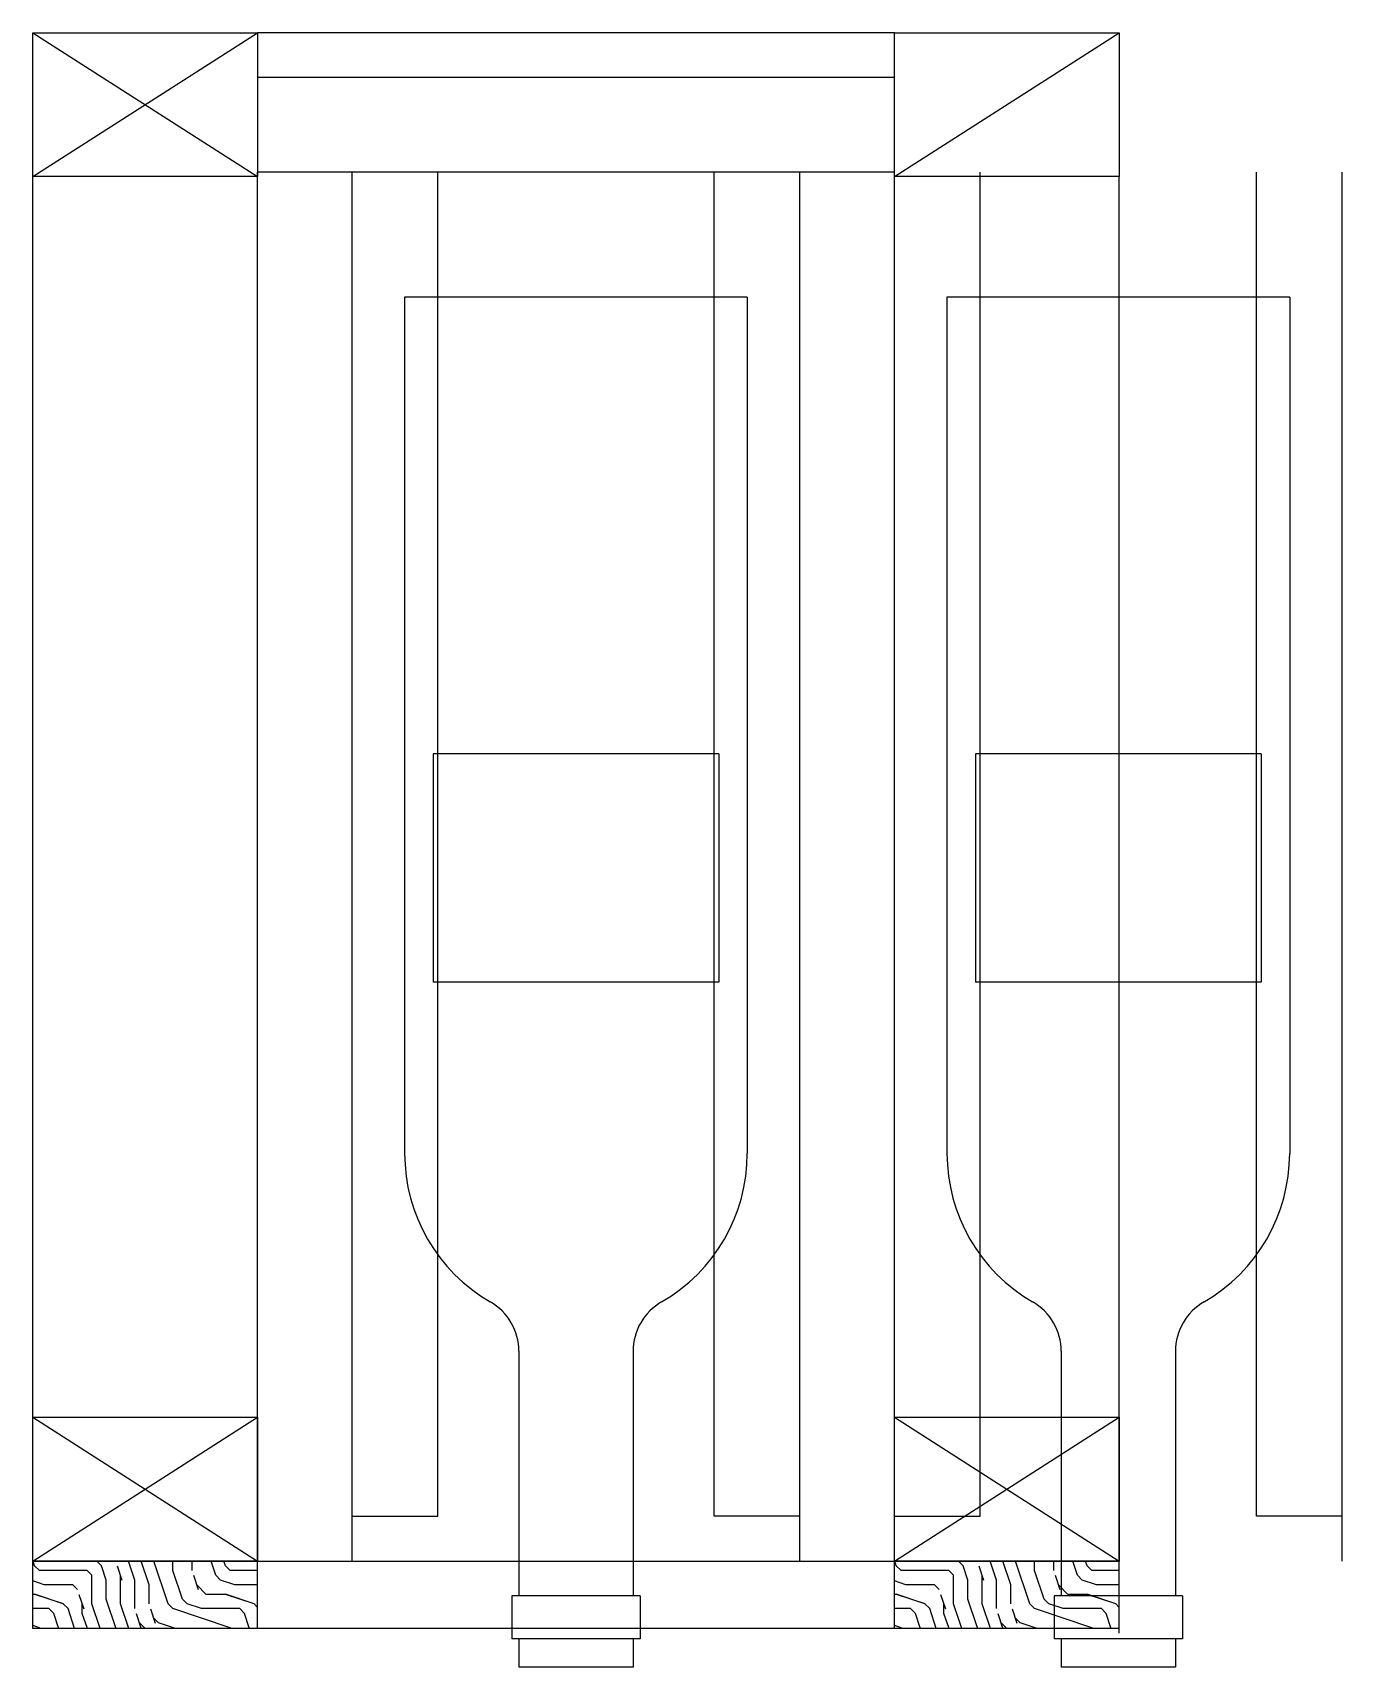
# Model space of a CAD drawing. Header units: millimetres. Extents: x 75154 to 75445, y 19820 to 20184.
import ezdxf

# ---------------------------------------------------------------- set-up
doc = ezdxf.new("R2010")
doc.units = ezdxf.units.MM

# ---------------------------------------------------------------- blocks, each defined once
blk = doc.blocks.new('AI-Basement-Dalian-metric$0$wine bottle')
at = {"color": 251}
for p, q in [((-1.5, 0), (-1.5, -7.5)), ((1.5, 0), (-1.5, 0)), ((1.5, 0), (1.5, -7.5)), ((-1.25, -4), (-1.25, -6)), ((1.25, -4), (-1.25, -4)), ((1.25, -4), (1.25, -6)), ((1.25, -6), (-1.25, -6)), ((-0.5, -9.232), (-0.5, -11.375)), ((0.5, -9.232), (0.5, -11.375)), ((0.562, -11.375), (-0.562, -11.375)), ((-0.562, -11.375), (-0.562, -11.75)), ((0.562, -11.375), (0.562, -11.75)), ((0.562, -11.75), (-0.562, -11.75)), ((-0.5, -11.75), (-0.5, -12)), ((0.5, -11.75), (0.5, -12)), ((0.5, -12), (-0.5, -12))]:
    blk.add_line(p, q, dxfattribs=at)
for centre, radius, start, end in [((0, -7.5), 1.5, 180, 240), ((0, -7.5), 1.5, 300, 0), ((-1, -9.232), 0.5, 0, 60), ((1, -9.232), 0.5, 120, 180)]:
    blk.add_arc(centre, radius, start, end, dxfattribs=at)

msp = doc.modelspace()

# ---------------------------------------------------------------- hatches: boundary and pattern name
h = msp.add_hatch()
h.set_pattern_fill('ENDGRAIN', color=256, scale=30, angle=135, pattern_type=2)
h.set_pattern_definition([(135, (-461153.356, 54409.61), (-42.4264069, 2e-14), [1.5, -28.5]), (135, (-461140.628, 54392.64), (-42.4264069, 2e-14), [3, -27]), (135, (-461155.477, 54405.37), (-42.4264069, 2e-14), [1.5, -28.5]), (135, (-461144.87, 54390.52), (-42.4264069, 2e-14), [1.5, -28.5]), (135, (-461158.66, 54402.187), (-42.4264069, 2e-14), [1.5, -28.5]), (135, (-461148.052, 54389.46), (-42.4264069, 2e-14), [1.5, -28.5]), (135, (-461160.78, 54400.065), (-42.4264069, 2e-14), [1.5, -28.5]), (135, (-461151.234, 54386.277), (-42.4264069, 2e-14), [1.5, -16.5, 1.5, -10.5]), (135, (-461153.356, 54384.155), (-42.4264069, 2e-14), [3, -15, 1.5, -10.5]), (135, (-461155.477, 54379.913), (-42.4264069, 2e-14), [1.5, -4.5, 1.5, -12, 1.5, -9]), (135, (-461156.538, 54376.73), (-42.4264069, 2e-14), [1.5, -6, 3, -19.5]), (135, (-461171.387, 54389.46), (-42.4264069, 2e-14), [1.5, -28.5]), (135, (-461158.66, 54374.61), (-42.4264069, 2e-14), [1.5, -7.5, 1.5, -19.5]), (180, (-461136.385, 54392.64), (-21.2132034, -21.2132034), [4.24263, -38.1837769]), (180, (-461154.416, 54410.672), (-21.2132034, -21.2132034), [8.485281, -33.9411259]), (180, (-461165.023, 54400.065), (-21.2132034, -21.2132034), [2.1213, -40.3051069]), (180, (-461149.113, 54379.913), (-21.2132034, -21.2132034), [6.36396, -36.0624469]), (180, (-461167.144, 54397.944), (-21.2132034, -21.2132034), [10.606602, -31.8198049]), (180, (-461170.326, 54394.762), (-21.2132034, -21.2132034), [6.36396, -36.0624469]), (90, (-461168.205, 54388.398), (-21.2132034, 21.2132034), [2.1213, -40.3051069]), (90, (-461143.81, 54397.944), (-21.2132034, 21.2132034), [4.24263, -38.1837769]), (90, (-461153.356, 54390.52), (-21.2132034, 21.2132034), [4.24263, -38.1837769]), (90, (-461155.477, 54401.126), (-21.2132034, 21.2132034), [4.24263, -38.1837769]), (90, (-461162.902, 54391.58), (-21.2132034, 21.2132034), [4.24263, -38.1837769]), (90, (-461166.084, 54390.52), (-21.2132034, 21.2132034), [6.36396, -36.0624469]), (90, (-461148.052, 54397.944), (-21.2132034, 21.2132034), [6.36396, -36.0624469]), (90, (-461152.295, 54400.065), (-21.2132034, 21.2132034), [6.36396, -36.0624469]), (90, (-461156.538, 54389.459), (-21.2132034, 21.2132034), [6.36396, -36.0624469]), (90, (-461159.72, 54390.52), (-21.2132034, 21.2132034), [6.36396, -36.0624469]), (161.5650512, (-461141.688, 54389.459), (-21.21320344, 21.21320343), [3.3541017, -63.7279374]), (161.5650512, (-461156.538, 54406.429), (-21.21320344, 21.21320343), [13.416408, -53.6656313]), (161.5650512, (-461159.72, 54403.247), (-21.21320344, 21.21320343), [13.416408, -53.6656313]), (161.5650512, (-461161.841, 54401.126), (-21.21320344, 21.21320343), [13.41642, -20.1, 6.7083, -26.8573193]), (161.5650512, (-461167.144, 54400.065), (-21.21320344, 21.21320343), [3.3541017, -63.7279374]), (161.5650512, (-461155.477, 54373.549), (-21.21320344, 21.21320343), [3.3541017, -63.7279374]), (161.5650512, (-461172.448, 54390.52), (-21.21320344, 21.21320343), [6.708204, -60.3738353]), (108.4349488, (-461148.052, 54404.308), (-21.21320343, 21.21320344), [6.708204, -60.3738353]), (108.4349488, (-461145.931, 54391.58), (-21.21320343, 21.21320344), [6.708204, -60.3738353]), (108.4349488, (-461142.749, 54394.762), (-21.21320343, 21.21320344), [3.3541017, -63.7278353]), (108.4349488, (-461149.113, 54390.52), (-21.21320343, 21.21320344), [10.062306, -57.0197333]), (108.4349488, (-461153.356, 54394.762), (-21.21320343, 21.21320344), [6.708204, -60.3738353]), (108.4349488, (-461156.538, 54395.823), (-21.21320343, 21.21320344), [6.708204, -60.3738353]), (108.4349488, (-461152.295, 54387.337), (-21.21320343, 21.21320344), [3.3541017, -63.7278353]), (108.4349488, (-461155.477, 54386.277), (-21.21320343, 21.21320344), [3.3541017, -63.7278353]), (108.4349488, (-461168.205, 54390.52), (-21.21320343, 21.21320344), [3.3541017, -63.7278353]), (108.4349488, (-461159.72, 54396.883), (-21.21320343, 21.21320344), [3.3541017, -63.7278353]), (108.4349488, (-461156.538, 54380.973), (-21.21320343, 21.21320344), [10.062306, -57.0197333]), (108.4349488, (-461157.598, 54377.791), (-21.21320343, 21.21320344), [6.708204, -60.3738353]), (108.4349488, (-461162.902, 54395.823), (-21.21320343, 21.21320344), [3.354, -30.186, 3.354, -30.1880393]), (108.4349488, (-461160.78, 54385.216), (-21.21320343, 21.21320344), [6.708204, -60.3738353]), (108.4349488, (-461163.962, 54384.155), (-21.21320343, 21.21320344), [6.708204, -60.3738353]), (108.4349488, (-461159.72, 54375.67), (-21.21320343, 21.21320344), [6.708204, -60.3738353]), (108.4349488, (-461166.084, 54382.034), (-21.21320343, 21.21320344), [6.708204, -60.3738353])])
h.paths.add_polyline_path([(75204.21, 19843.74), (75154.21, 19843.74), (75154.21, 19828.74), (75204.21, 19828.74)])
h = msp.add_hatch()
h.set_pattern_fill('ENDGRAIN', color=256, scale=30, angle=135, pattern_type=2)
h.set_pattern_definition([(135, (-460961.756, 54409.61), (-42.4264069, 2e-14), [1.5, -28.5]), (135, (-460949.028, 54392.64), (-42.4264069, 2e-14), [3, -27]), (135, (-460963.877, 54405.37), (-42.4264069, 2e-14), [1.5, -28.5]), (135, (-460953.27, 54390.52), (-42.4264069, 2e-14), [1.5, -28.5]), (135, (-460967.06, 54402.187), (-42.4264069, 2e-14), [1.5, -28.5]), (135, (-460956.452, 54389.46), (-42.4264069, 2e-14), [1.5, -28.5]), (135, (-460969.18, 54400.065), (-42.4264069, 2e-14), [1.5, -28.5]), (135, (-460959.634, 54386.277), (-42.4264069, 2e-14), [1.5, -16.5, 1.5, -10.5]), (135, (-460961.756, 54384.155), (-42.4264069, 2e-14), [3, -15, 1.5, -10.5]), (135, (-460963.877, 54379.913), (-42.4264069, 2e-14), [1.5, -4.5, 1.5, -12, 1.5, -9]), (135, (-460964.938, 54376.73), (-42.4264069, 2e-14), [1.5, -6, 3, -19.5]), (135, (-460979.787, 54389.46), (-42.4264069, 2e-14), [1.5, -28.5]), (135, (-460967.06, 54374.61), (-42.4264069, 2e-14), [1.5, -7.5, 1.5, -19.5]), (180, (-460944.785, 54392.64), (-21.2132034, -21.2132034), [4.24263, -38.1837769]), (180, (-460962.816, 54410.672), (-21.2132034, -21.2132034), [8.485281, -33.9411259]), (180, (-460973.423, 54400.065), (-21.2132034, -21.2132034), [2.1213, -40.3051069]), (180, (-460957.513, 54379.913), (-21.2132034, -21.2132034), [6.36396, -36.0624469]), (180, (-460975.544, 54397.944), (-21.2132034, -21.2132034), [10.606602, -31.8198049]), (180, (-460978.726, 54394.762), (-21.2132034, -21.2132034), [6.36396, -36.0624469]), (90, (-460976.605, 54388.398), (-21.2132034, 21.2132034), [2.1213, -40.3051069]), (90, (-460952.21, 54397.944), (-21.2132034, 21.2132034), [4.24263, -38.1837769]), (90, (-460961.756, 54390.52), (-21.2132034, 21.2132034), [4.24263, -38.1837769]), (90, (-460963.877, 54401.126), (-21.2132034, 21.2132034), [4.24263, -38.1837769]), (90, (-460971.302, 54391.58), (-21.2132034, 21.2132034), [4.24263, -38.1837769]), (90, (-460974.484, 54390.52), (-21.2132034, 21.2132034), [6.36396, -36.0624469]), (90, (-460956.452, 54397.944), (-21.2132034, 21.2132034), [6.36396, -36.0624469]), (90, (-460960.695, 54400.065), (-21.2132034, 21.2132034), [6.36396, -36.0624469]), (90, (-460964.938, 54389.459), (-21.2132034, 21.2132034), [6.36396, -36.0624469]), (90, (-460968.12, 54390.52), (-21.2132034, 21.2132034), [6.36396, -36.0624469]), (161.5650512, (-460950.088, 54389.459), (-21.21320344, 21.21320343), [3.3541017, -63.7279374]), (161.5650512, (-460964.938, 54406.429), (-21.21320344, 21.21320343), [13.416408, -53.6656313]), (161.5650512, (-460968.12, 54403.247), (-21.21320344, 21.21320343), [13.416408, -53.6656313]), (161.5650512, (-460970.241, 54401.126), (-21.21320344, 21.21320343), [13.41642, -20.1, 6.7083, -26.8573193]), (161.5650512, (-460975.544, 54400.065), (-21.21320344, 21.21320343), [3.3541017, -63.7279374]), (161.5650512, (-460963.877, 54373.549), (-21.21320344, 21.21320343), [3.3541017, -63.7279374]), (161.5650512, (-460980.848, 54390.52), (-21.21320344, 21.21320343), [6.708204, -60.3738353]), (108.4349488, (-460956.452, 54404.308), (-21.21320343, 21.21320344), [6.708204, -60.3738353]), (108.4349488, (-460954.331, 54391.58), (-21.21320343, 21.21320344), [6.708204, -60.3738353]), (108.4349488, (-460951.149, 54394.762), (-21.21320343, 21.21320344), [3.3541017, -63.7278353]), (108.4349488, (-460957.513, 54390.52), (-21.21320343, 21.21320344), [10.062306, -57.0197333]), (108.4349488, (-460961.756, 54394.762), (-21.21320343, 21.21320344), [6.708204, -60.3738353]), (108.4349488, (-460964.938, 54395.823), (-21.21320343, 21.21320344), [6.708204, -60.3738353]), (108.4349488, (-460960.695, 54387.337), (-21.21320343, 21.21320344), [3.3541017, -63.7278353]), (108.4349488, (-460963.877, 54386.277), (-21.21320343, 21.21320344), [3.3541017, -63.7278353]), (108.4349488, (-460976.605, 54390.52), (-21.21320343, 21.21320344), [3.3541017, -63.7278353]), (108.4349488, (-460968.12, 54396.883), (-21.21320343, 21.21320344), [3.3541017, -63.7278353]), (108.4349488, (-460964.938, 54380.973), (-21.21320343, 21.21320344), [10.062306, -57.0197333]), (108.4349488, (-460965.998, 54377.791), (-21.21320343, 21.21320344), [6.708204, -60.3738353]), (108.4349488, (-460971.302, 54395.823), (-21.21320343, 21.21320344), [3.354, -30.186, 3.354, -30.1880393]), (108.4349488, (-460969.18, 54385.216), (-21.21320343, 21.21320344), [6.708204, -60.3738353]), (108.4349488, (-460972.362, 54384.155), (-21.21320343, 21.21320344), [6.708204, -60.3738353]), (108.4349488, (-460968.12, 54375.67), (-21.21320343, 21.21320344), [6.708204, -60.3738353]), (108.4349488, (-460974.484, 54382.034), (-21.21320343, 21.21320344), [6.708204, -60.3738353])])
h.paths.add_polyline_path([(75395.81, 19843.74), (75345.81, 19843.74), (75345.81, 19828.74), (75395.81, 19828.74)])

# ---------------------------------------------------------------- linework, layer by layer
for p, q in [((75154.21, 20183.74, 0), (75204.21, 20151.74, 0)), ((75154.21, 20151.74, 0), (75204.21, 20183.74, 0)), ((75345.81, 20183.74), (75204.21, 20183.74)), ((75345.81, 20151.74, 0), (75395.81, 20183.74, 0)), ((75345.81, 20173.74), (75204.21, 20173.74)), ((75154.21, 19828.74), (75154.21, 20152.74)), ((75345.81, 20152.74), (75204.21, 20152.74)), ((75204.21, 19828.74), (75204.21, 20152.74)), ((75225.21, 19843.74), (75225.21, 20152.74)), ((75324.81, 19843.74), (75324.81, 20152.74)), ((75345.81, 19828.74), (75345.81, 20152.74)), ((75345.81, 19843.74), (75345.81, 20152.74)), ((75445.41, 19843.74), (75445.41, 20152.74)), ((75395.81, 19827.74), (75395.81, 20151.74)), ((75154.21, 19875.74, 0), (75204.21, 19843.74, 0)), ((75154.21, 19843.74, 0), (75204.21, 19875.74, 0)), ((75345.81, 19875.74, 0), (75395.81, 19843.74, 0)), ((75345.81, 19843.74, 0), (75395.81, 19875.74, 0)), ((75154.21, 19843.74), (75395.81, 19843.74)), ((75154.21, 19843.74), (75204.21, 19843.74)), ((75345.81, 19843.74), (75395.81, 19843.74)), ((75395.81, 19828.74), (75154.21, 19828.74))]:
    msp.add_line(p, q)
for points in [[(75154.21, 20183.74), (75204.21, 20183.74), (75204.21, 20151.74), (75154.21, 20151.74)], [(75345.81, 20183.74), (75395.81, 20183.74), (75395.81, 20151.74), (75345.81, 20151.74)], [(75154.21, 19875.74), (75204.21, 19875.74), (75204.21, 19843.74), (75154.21, 19843.74)], [(75345.81, 19875.74), (75395.81, 19875.74), (75395.81, 19843.74), (75345.81, 19843.74)]]:
    msp.add_lwpolyline(points, close=True)
for points in [[(75225.21, 19853.74), (75244.26, 19853.74), (75244.26, 20152.74)], [(75324.81, 19853.74), (75305.76, 19853.74), (75305.76, 20152.74)], [(75345.81, 19853.74), (75364.86, 19853.74), (75364.86, 20152.74)], [(75445.41, 19853.74), (75426.36, 19853.74), (75426.36, 20152.74)]]:
    msp.add_lwpolyline(points)

# ---------------------------------------------------------------- block references
at = {"ltscale": 12, "extrusion": (0, 0, -1), "xscale": -25.40000000037253, "yscale": 25.40000000037253, "zscale": -25.40000000037253}
for p in [(-75275.01, 20124.92), (-75395.61, 20124.92)]:
    msp.add_blockref('AI-Basement-Dalian-metric$0$wine bottle', p, dxfattribs=at)

doc.saveas('drawing.dxf')
